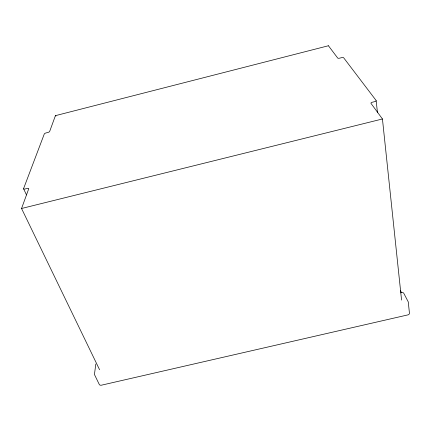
<?xml version="1.0" encoding="UTF-8"?>
<svg xmlns="http://www.w3.org/2000/svg" width="431" height="431" viewBox="0 0 431 431"><rect width="100%" height="100%" fill="white"/><g stroke="black" fill="none" stroke-linecap="round" stroke-linejoin="round"><path stroke-width="0.65" d="M99.577 369.739L21.55 208.496L28.705 188.88A1.88 0.749 -22.4 0 0 27.304 188.417L25.003 188.993A1.875 0.743 -22.4 0 1 23.613 188.53L44.296 133.96A1.573 0.544 -20.2 0 1 46.009 132.942L47.965 132.441A1.568 0.544 -20.1 0 0 49.667 131.428L55.383 115.761A1.492 0.393 72.9 0 1 55.917 116.052M328.519 45.869L337.71 58.05A1.616 0.571 -10.9 0 0 339.628 58.158L341.697 57.635A1.627 0.576 -10.8 0 1 343.631 57.743L376.091 100.445A1.934 0.792 -8.9 0 1 374.781 101.608L372.325 102.222A1.939 0.803 -8.9 0 0 370.999 103.397L382.442 118.978L401.557 300.073M95.827 363.979L94.437 374.474L99.275 384.447L99.852 385.055L101.016 385.282L408.216 314.819L409.229 314.075L409.45 313.262L408.265 301.91L403.626 292.983L402.64 292.504L400.674 292.827M55.497 115.643L328.589 45.708M21.55 208.496L382.442 118.978M400.334 290.3L401.547 292.703M23.613 188.832L26.48 194.909M376.161 100.735L377.475 112.75"/></g></svg>
